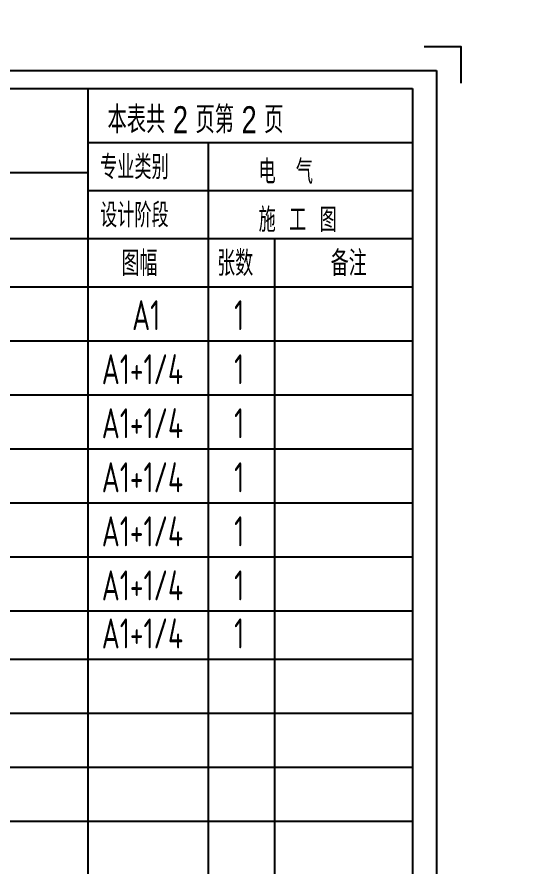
# Model space of a CAD drawing. Extents: x 2166032 to 5302137, y 581493 to 2416206.
# Drawn here: x 2973612 to 2982345, y 1062770 to 1076924 of the extents above; entities that cross this region are included whole.
import ezdxf

# ---------------------------------------------------------------- set-up
doc = ezdxf.new("R2010")
doc.units = 0
doc.header["$LTSCALE"] = 1000
doc.header["$MEASUREMENT"] = 0
doc.layers.add('PUB_TEXT', color=7, linetype='Continuous')
doc.layers.add('PUB_TITLE', color=137, linetype='Continuous')
doc.styles.add('FS64F', font='!tssdeng.shx', dxfattribs={"width": 0.75, "bigfont": '!tssdchn.shx'})
doc.styles.add('TSSD_REIN', font='tssdeng.shx', dxfattribs={"width": 0.7, "bigfont": 'tssdchn.shx'})

msp = doc.modelspace()

# ---------------------------------------------------------------- linework, layer by layer
msp.add_lwpolyline([(2980383.6, 1076433.4), (2980992.4, 1076433.4), (2980992.4, 1075824.7)])
msp.add_circle((2604640.5, 1020101.3), 438608.5)
at = {"layer": 'PUB_TITLE'}
for p, q in [((2963029.1, 1076033.4, -200), (2980592.4, 1076033.4, -200)), ((2980592.4, 1076033.4, -200), (2980592.4, 1051553.4, -600)), ((2974796.1, 1053653.4, -400), (2974796.1, 1075733.4)), ((2974796.1, 1074833.4, -200), (2980192.4, 1074833.4, -200)), ((2976796.1, 1053653.4, -400), (2976796.1, 1074833.4)), ((2968155.3, 1074333.4, -200), (2974796.1, 1074333.4, -200)), ((2974796.1, 1074033.4, -200), (2980192.4, 1074033.4, -200)), ((2977896.1, 1073233.4, -200), (2977896.1, 1053653.4, -600)), ((2963429.1, 1072433.4, -200), (2980192.4, 1072433.4, -200)), ((2963429.1, 1071533.4, -200), (2980192.4, 1071533.4, -200)), ((2963429.1, 1070633.4, -200), (2980192.4, 1070633.4, -200)), ((2963429.1, 1069733.4, -200), (2980192.4, 1069733.4, -200)), ((2963429.1, 1068833.4, -200), (2980192.4, 1068833.4, -200)), ((2963429.1, 1067933.4, -200), (2980192.4, 1067933.4, -200)), ((2963429.1, 1067033.4, -200), (2980192.4, 1067033.4, -200)), ((2963429.1, 1066233.4, -200), (2980192.4, 1066233.4, -200)), ((2963429.1, 1065333.4, -200), (2980192.4, 1065333.4, -200)), ((2963429.1, 1064433.4, -200), (2980192.4, 1064433.4, -200)), ((2963429.1, 1063533.4, -200), (2980192.4, 1063533.4, -200))]:
    msp.add_line(p, q, dxfattribs=at)
at = {"layer": 'PUB_TITLE', "color": 30}
for p, q in [((2963429.1, 1075733.4, -200), (2980192.4, 1075733.4, -200)), ((2980192.4, 1075733.4, -200), (2980192.4, 1051953.4, -600)), ((2963429.1, 1073233.4, -200), (2980192.4, 1073233.4, -200))]:
    msp.add_line(p, q, dxfattribs=at)

# ---------------------------------------------------------------- texts
at = {"layer": 'PUB_TEXT', "style": 'TSSD_REIN', "width": 0.7}
for s, p in [('A1', (2975526.4, 1071709.1, 3699.4)), ('1', (2977223.6, 1071709.1, 3699.4)), ('A1+1/4', (2975021.2, 1070809.1, 3699.4)), ('1', (2977223.6, 1070809.1, 3699.4)), ('A1+1/4', (2975021.2, 1069909.1, 3699.4)), ('1', (2977223.6, 1069909.1, 3699.4)), ('A1+1/4', (2975021.2, 1069009.1, 3699.4)), ('1', (2977223.6, 1069009.1, 3699.4)), ('A1+1/4', (2975021.2, 1068109.1, 3699.4)), ('1', (2977223.6, 1068109.1, 3699.4)), ('A1+1/4', (2975021.2, 1067209.1, 3699.4)), ('1', (2977223.6, 1067209.1, 3699.4)), ('A1+1/4', (2975021.2, 1066409.1, 3699.4)), ('1', (2977223.6, 1066409.1, 3699.4))]:
    msp.add_text(s, height=500, dxfattribs=at).set_placement(p)
at = {"layer": 'PUB_TITLE', "style": 'FS64F', "width": 0.75}
for s, height, p in [('本表共 2 页第 2 页', 450, (2975117, 1074988.5, -200)), ('专业类别', 400, (2974994.6, 1074222.9, -200)), ('电   气', 400, (2977630.8, 1074145.9, -200)), ('设计阶段', 400, (2974994.6, 1073422.9, -200)), ('施  工  图', 400, (2977630.8, 1073345.9, -200)), ('图幅', 420, (2975348.7, 1072610.8, -200)), ('张数', 420, (2976942.2, 1072610.8, -200)), ('备注', 420, (2978830.8, 1072610.8, -200))]:
    msp.add_text(s, height=height, dxfattribs=at).set_placement(p)

doc.saveas('drawing.dxf')
